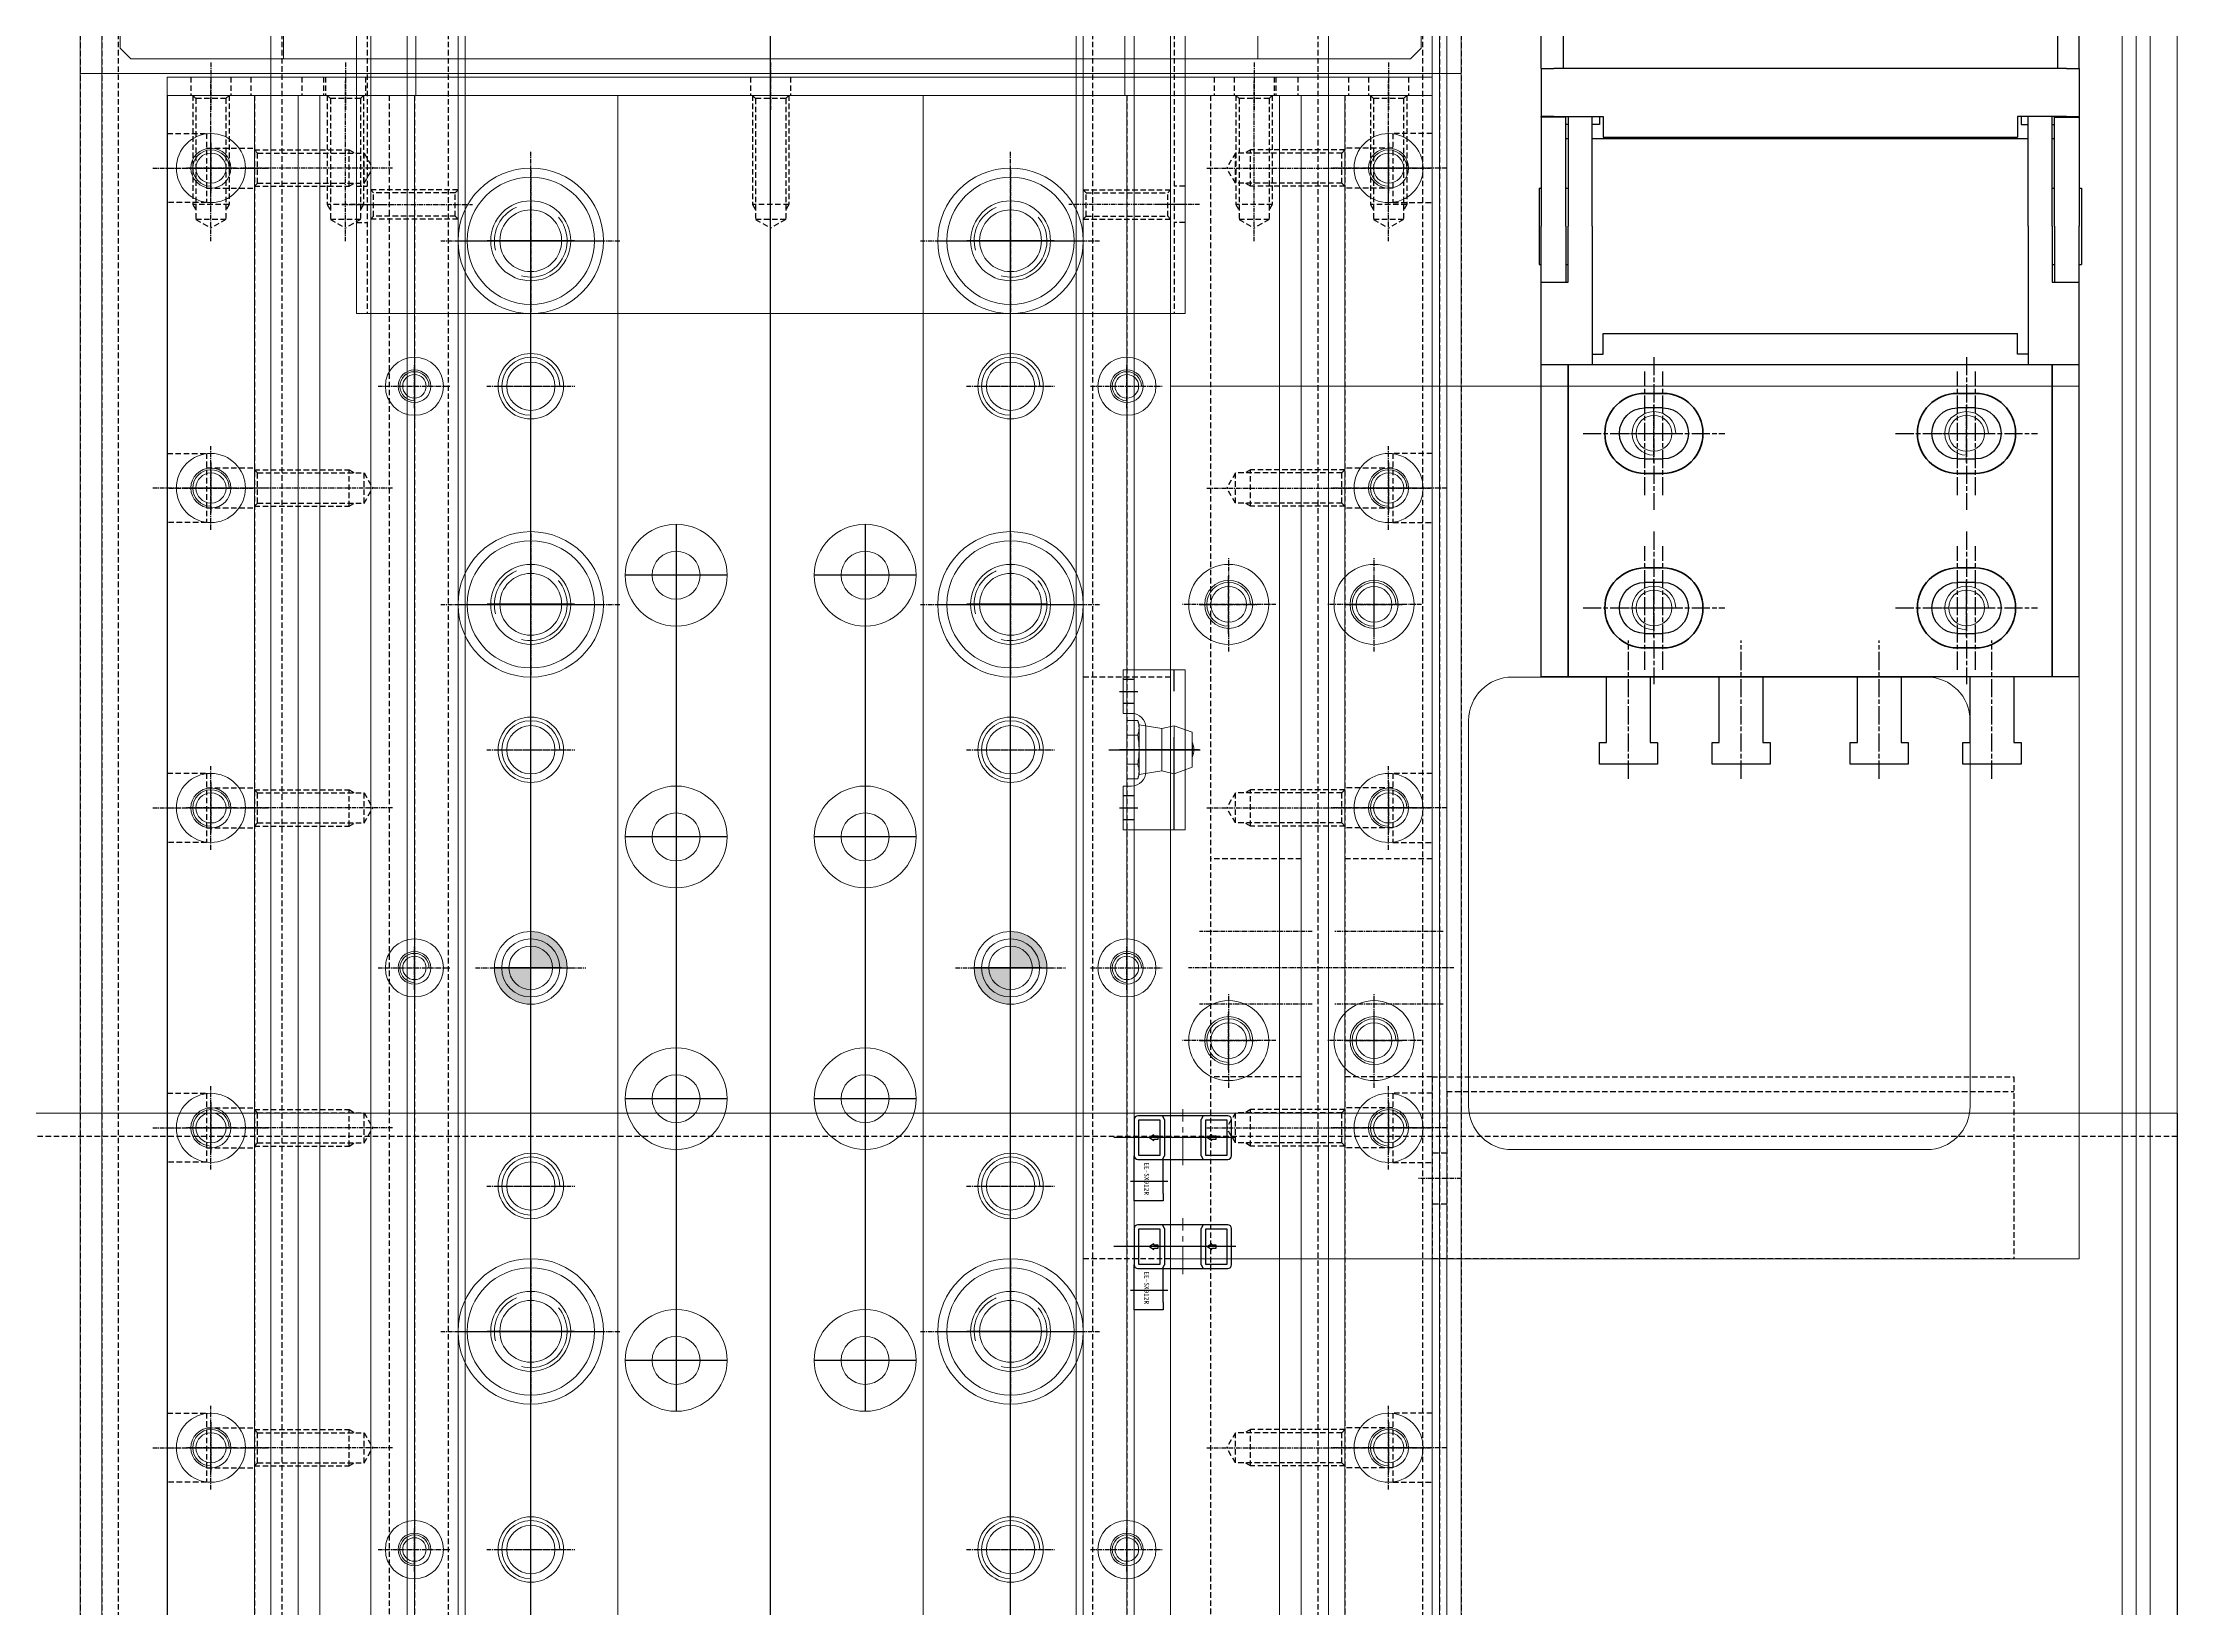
# Model space of a CAD drawing. Header units: millimetres. Extents: x -32759 to 129432, y 390 to 54305.
# Drawn here: x 12258.7 to 12552.4, y 24913.8 to 25129.2 of the extents above; entities that cross this region are included whole.
import ezdxf

# ---------------------------------------------------------------- set-up
doc = ezdxf.new("R2010")
doc.units = ezdxf.units.MM
for name, pattern in [('CENTER', [2, 1.25, -0.25, 0.25, -0.25]), ('CENTER2', [28.575, 19.05, -3.175, 3.175, -3.175]), ('CHAIN', [0.3543, 0.2362, -0.0295, 0.0591, -0.0295]), ('DASHED', [19.05, 12.7, -6.35]), ('HIDDEN', [0.375, 0.25, -0.125]), ('HIDDEN2', [4.7625, 3.175, -1.5875])]:
    doc.linetypes.add(name, pattern=pattern)
for name, color, linetype in [('01-CENTER', 1, 'CENTER'), ('1', 20, 'Continuous'), ('2', 2, 'DASHED'), ('CL', 1, 'CENTER'), ('HL', 2, 'HIDDEN')]:
    doc.layers.add(name, color=color, linetype=linetype)
for name, color, linetype, lineweight in [('1111111', 1, 'Continuous', 25), ('_BODY', 7, 'Continuous', 13), ('Z_OM_CENTER', 4, 'CENTER', 13), ('Z_OM_OUTLINE', 7, 'Continuous', 30)]:
    doc.layers.add(name, color=color, linetype=linetype, lineweight=lineweight)
doc.styles.add('STYLE1', font='')
doc.styles.get('STYLE1').set_extended_font_data('DotumChe')

# ---------------------------------------------------------------- blocks, each defined once
blk = doc.blocks.new('y8ll')
at = {"ltscale": 0.5}
for p, q in [((205707.54, 29889.07), (205707.54, 29814.07)), ((205707.54, 29814.07), (206532.54, 29814.07))]:
    blk.add_line(p, q, dxfattribs=at)
at = {"layer": 'HL', "ltscale": 3}
blk.add_line((205707.54, 29817.27), (206532.54, 29817.27), dxfattribs=at)
blk = doc.blocks.new('78544')
at = {"color": 0, "rotation": 90}
blk.add_blockref('y8ll', (221328.38, -183563.49), dxfattribs=at)
blk = doc.blocks.new('R6WRWT')
at = {"ltscale": 0.5}
blk.add_line((208028.26, 17762.34), (205958.26, 17762.34), dxfattribs=at)
blk = doc.blocks.new('T7ETT')
at = {"ltscale": 0.5}
blk.add_line((206535.87, 18518.09), (208158.87, 18518.09), dxfattribs=at)
at = {"layer": 'HL', "ltscale": 3}
blk.add_line((206535.87, 18521.29), (208158.87, 18521.29), dxfattribs=at)
blk = doc.blocks.new('574534')
at = {"rotation": 90}
blk.add_blockref('T7ETT', (212121.92, -187231.41), dxfattribs=at)
at = {"color": 0, "rotation": 90}
blk.add_blockref('y8ll', (223417.89, -186403.08), dxfattribs=at)
blk.add_blockref('R6WRWT', (-13044.44, 1542.12))
blk = doc.blocks.new('54YR2R2')
at = {"ltscale": 0.5}
for p, q in [((205405.8, 16504.44), (203985.8, 16504.44)), ((204638.8, 16314.44), (204638.8, 16504.44)), ((205405.8, 16314.44), (203985.8, 16314.44))]:
    blk.add_line(p, q, dxfattribs=at)
blk = doc.blocks.new('57WERWR')
at = {"ltscale": 0.5}
for p, q in [((217010.53, 14888.67), (215596.53, 14888.67)), ((215596.53, 14838.67), (217010.53, 14838.67))]:
    blk.add_line(p, q, dxfattribs=at)
at = {"layer": 'HL', "ltscale": 3}
for p, q in [((215596.53, 14886.37), (217010.53, 14886.37)), ((215596.53, 14840.97), (217010.53, 14840.97))]:
    blk.add_line(p, q, dxfattribs=at)
blk = doc.blocks.new('R6UERE')
at = {"layer": 'HL', "ltscale": 3}
for p, q in [((205405.8, 14657.93), (203985.8, 14657.93)), ((205405.8, 14654.93), (203985.8, 14654.93))]:
    blk.add_line(p, q, dxfattribs=at)
blk = doc.blocks.new('56WERWER')
blk.add_blockref('R6UERE', (0, 0))
blk = doc.blocks.new('56ERQR')
for name, p in [('54YR2R2', (0, -193.75)), ('57WERWR', (-11607.74, 1419.03)), ('56WERWER', (0, 1465.76))]:
    blk.add_blockref(name, p)
at = {"xscale": -1, "rotation": 180}
for name, p in [('R6UERE', (0, 30965.62)), ('57WERWR', (-11607.74, 31012.36))]:
    blk.add_blockref(name, p, dxfattribs=at)
blk = doc.blocks.new('tyrer')
at = {"layer": 'CL', "ltscale": 0.5}
blk.add_line((278569.1, 7588.4), (278569.1, 7582.4), dxfattribs=at)
at = {"layer": 'HL', "ltscale": 3}
for p, q in [((278565.6, 7586.4), (278565.6, 7584.4)), ((278572.6, 7586.4), (278572.6, 7584.4))]:
    blk.add_line(p, q, dxfattribs=at)
blk = doc.blocks.new('uytyutyu')
at = {"layer": 'HL', "ltscale": 3}
for p, q in [((278638.26, 7512.39), (278638.26, 7537.39)), ((278718.26, 7537.39), (278638.26, 7537.39)), ((278716.26, 7514.39), (278716.26, 7537.39)), ((278718.26, 7512.39), (278718.26, 7537.39)), ((278716.26, 7514.39), (278638.26, 7514.39)), ((278718.26, 7512.39), (278638.26, 7512.39))]:
    blk.add_line(p, q, dxfattribs=at)
at = {"rotation": 90}
blk.add_blockref('tyrer', (286302.66, -271042.71), dxfattribs=at)
blk = doc.blocks.new('845e5')
at = {"ltscale": 0.5}
for p, q in [((253180.46, 54429.88), (254580.46, 54429.88)), ((253180.46, 54427.88), (254580.46, 54427.88)), ((253180.46, 54334.95), (254580.46, 54334.95)), ((253180.46, 54333.04), (254580.46, 54333.04)), ((253180.46, 54331.11), (254580.46, 54331.11))]:
    blk.add_line(p, q, dxfattribs=at)
at = {"rotation": 90}
blk.add_blockref('uytyutyu', (261147.85, -224288.38), dxfattribs=at)
blk = doc.blocks.new('A$C3030005A')
for p, q in [((0, 74.3), (0, 72.55)), ((0, 74.3), (6.59, 74.3)), ((6.69, 74.3), (6.59, 74.3)), ((6.59, 72.55), (6.59, 74.3)), ((6.69, 74.3), (21.69, 74.3)), ((6.69, 70.9), (6.69, 74.3)), ((16.44, 74.6), (26.94, 74.6)), ((16.44, 74.6), (16.44, 74.3)), ((29.39, 74.3), (21.69, 74.3)), ((26.94, 74.6), (26.94, 74.3)), ((40.69, 74.3), (29.39, 74.3)), ((29.39, 74.3), (29.39, 70.6)), ((83.69, 74.3), (40.69, 74.3)), ((40.69, 74.3), (40.69, 0.3)), ((83.69, 0.3), (83.69, 74.3)), ((0, 2.05), (0, 72.55)), ((6.59, 72.55), (6.59, 65.8)), ((6.59, 70.9), (6.69, 70.9)), ((6.59, 70.6), (21.69, 70.6)), ((21.69, 70.9), (6.69, 70.9)), ((7.69, 70.6), (7.69, 70.9)), ((9.69, 70.6), (9.69, 70.9)), ((16.44, 70.9), (16.44, 70.6)), ((21.69, 70.9), (29.39, 70.9)), ((29.39, 70.6), (21.69, 70.6)), ((26.94, 70.9), (26.94, 70.6)), ((21.69, 67.3), (6.59, 67.3)), ((6.59, 66.3), (7.69, 66.3)), ((6.59, 65.8), (9.44, 65.8)), ((7.69, 66.3), (7.69, 67.3)), ((9.44, 65.8), (9.44, 8.8)), ((9.69, 7.3), (9.69, 67.3)), ((21.69, 67.3), (40.69, 67.3)), ((39.29, 65.8), (36.44, 65.8)), ((36.44, 65.8), (36.44, 8.8)), ((39.29, 67.3), (39.29, 65.8)), ((92.69, 65.3), (83.69, 65.3)), ((92.69, 66.3), (92.69, 65.3)), ((95.69, 66.3), (92.69, 66.3)), ((95.69, 58.3), (95.69, 66.3)), ((46.69, 57.55), (46.69, 60.05)), ((53.69, 60.05), (53.69, 57.55)), ((70.69, 57.55), (70.69, 60.05)), ((77.69, 60.05), (77.69, 57.55)), ((83.69, 59.3), (92.69, 59.3)), ((92.69, 59.3), (92.69, 58.3)), ((92.69, 58.3), (95.69, 58.3)), ((92.69, 50.8), (92.69, 49.8)), ((95.69, 50.8), (92.69, 50.8)), ((95.69, 42.8), (95.69, 50.8)), ((92.69, 49.8), (83.69, 49.8)), ((83.69, 43.8), (92.69, 43.8)), ((92.69, 43.8), (92.69, 42.8)), ((92.69, 42.8), (95.69, 42.8)), ((92.69, 30.8), (83.69, 30.8)), ((92.69, 31.8), (92.69, 30.8)), ((95.69, 31.8), (92.69, 31.8)), ((95.69, 23.8), (95.69, 31.8)), ((83.69, 24.8), (92.69, 24.8)), ((92.69, 24.8), (92.69, 23.8)), ((92.69, 23.8), (95.69, 23.8)), ((46.69, 14.55), (46.69, 17.05)), ((53.69, 17.05), (53.69, 14.55)), ((70.69, 14.55), (70.69, 17.05)), ((77.69, 17.05), (77.69, 14.55)), ((92.69, 15.3), (83.69, 15.3)), ((92.69, 16.3), (92.69, 15.3)), ((95.69, 16.3), (92.69, 16.3)), ((95.69, 8.3), (95.69, 16.3)), ((83.69, 9.3), (92.69, 9.3)), ((92.69, 9.3), (92.69, 8.3)), ((6.59, 8.8), (9.44, 8.8)), ((6.59, 2.05), (6.59, 8.8)), ((6.59, 8.3), (7.69, 8.3)), ((21.69, 7.3), (6.59, 7.3)), ((7.69, 8.3), (7.69, 7.3)), ((21.69, 7.3), (40.69, 7.3)), ((39.29, 8.8), (36.44, 8.8)), ((39.29, 7.3), (39.29, 8.8)), ((92.69, 8.3), (95.69, 8.3)), ((21.69, 4), (6.59, 4)), ((6.59, 3.7), (6.69, 3.7)), ((6.69, 3.7), (6.69, 0.3)), ((21.69, 3.7), (6.69, 3.7)), ((7.69, 4), (7.69, 3.7)), ((9.69, 3.7), (9.69, 4)), ((16.44, 4), (16.44, 3.7)), ((21.69, 4), (29.39, 4)), ((21.69, 3.7), (29.39, 3.7)), ((26.94, 4), (26.94, 3.7)), ((29.39, 4), (29.39, 0.3)), ((0, 2.05), (0, 0.3)), ((0, 0.3), (6.59, 0.3)), ((6.59, 2.05), (6.59, 0.3)), ((6.69, 0.3), (6.59, 0.3)), ((6.69, 0.3), (21.69, 0.3)), ((16.44, 0.3), (16.44, 0)), ((29.39, 0.3), (21.69, 0.3)), ((26.94, 0.3), (26.94, 0)), ((40.69, 0.3), (29.39, 0.3)), ((83.69, 0.3), (40.69, 0.3)), ((16.44, 0), (26.94, 0))]:
    blk.add_line(p, q)
at = {"lineweight": 50}
for p, q in [((40.69, 70.6), (83.69, 70.6)), ((44.69, 60.05), (44.69, 57.55)), ((55.69, 57.55), (55.69, 60.05)), ((68.69, 60.05), (68.69, 57.55)), ((79.69, 57.55), (79.69, 60.05)), ((44.69, 17.05), (44.69, 14.55)), ((55.69, 14.55), (55.69, 17.05)), ((68.69, 17.05), (68.69, 14.55)), ((79.69, 14.55), (79.69, 17.05)), ((40.69, 4), (83.69, 4))]:
    blk.add_line(p, q, dxfattribs=at)
for centre, start, end in [((50.19, 60.05), 0, 180), ((74.19, 60.05), 0, 180), ((50.19, 57.55), 180, 0), ((74.19, 57.55), 180, 0), ((50.19, 17.05), 0, 180), ((74.19, 17.05), 0, 180), ((50.19, 14.55), 180, 0), ((74.19, 14.55), 180, 0)]:
    blk.add_arc(centre, 5.5, start, end, dxfattribs=at)
for centre, start, end in [((50.19, 60.05), 0, 180), ((74.19, 60.05), 0, 180), ((50.19, 57.55), 180, 0), ((74.19, 57.55), 180, 0), ((50.19, 17.05), 0, 180), ((74.19, 17.05), 0, 180), ((50.19, 14.55), 180, 0), ((74.19, 14.55), 180, 0)]:
    blk.add_arc(centre, 3.5, start, end)
at = {"layer": '01-CENTER', "linetype": 'CHAIN', "ltscale": 10.556371}
for p, q in [((50.19, 68.55), (50.19, 49.05)), ((74.19, 68.55), (74.19, 49.05)), ((97.69, 62.3), (78.69, 62.3)), ((39.69, 58.8), (60.69, 58.8)), ((58.69, 60.05), (41.69, 60.05)), ((63.69, 58.8), (84.69, 58.8)), ((82.69, 60.05), (65.69, 60.05)), ((58.69, 57.55), (41.69, 57.55)), ((82.69, 57.55), (65.69, 57.55)), ((97.69, 46.8), (78.69, 46.8)), ((97.69, 27.8), (78.69, 27.8)), ((50.19, 25.55), (50.19, 6.05)), ((74.19, 25.55), (74.19, 6.05)), ((39.69, 15.8), (60.69, 15.8)), ((58.69, 17.05), (41.69, 17.05)), ((63.69, 15.8), (84.69, 15.8)), ((82.69, 17.05), (65.69, 17.05)), ((58.69, 14.55), (41.69, 14.55)), ((82.69, 14.55), (65.69, 14.55)), ((97.69, 12.3), (78.69, 12.3))]:
    blk.add_line(p, q, dxfattribs=at)
blk = doc.blocks.new('A$C5B6D2EAE')
for p, q in [((0, 66.4), (0, 74.4)), ((7.45, 74.4), (0, 74.4)), ((7.45, 70.6), (7.45, 74.4)), ((7.45, 74.4), (17.45, 74.4)), ((12.45, 74.8), (22.45, 74.8)), ((12.45, 74.4), (12.45, 74.8)), ((36.45, 74.4), (17.45, 74.4)), ((22.45, 74.4), (22.45, 74.8)), ((17.45, 71.4), (7.45, 71.4)), ((17.45, 70.6), (7.45, 70.6)), ((12.45, 70.6), (12.45, 71.4)), ((17.45, 71.4), (36.45, 71.4)), ((17.45, 70.6), (18.45, 70.6)), ((25.24, 70.6), (18.45, 70.6)), ((18.45, 66.4), (18.45, 70.6)), ((22.45, 70.6), (22.45, 71.4)), ((25.24, 70.6), (25.24, 66.4)), ((0, 66.4), (17.45, 66.4)), ((0, 8.9), (0, 65.9)), ((2.7, 65.9), (0, 65.9)), ((2.7, 8.9), (2.7, 65.9)), ((18.45, 66.4), (17.45, 66.4)), ((18.45, 66.4), (25.24, 66.4)), ((2.7, 8.9), (0, 8.9)), ((0, 0.4), (0, 8.4)), ((0, 8.4), (17.45, 8.4)), ((18.45, 8.4), (17.45, 8.4)), ((18.45, 8.4), (25.24, 8.4)), ((18.45, 8.4), (18.45, 4.2)), ((25.24, 4.2), (25.24, 8.4)), ((17.45, 4.2), (7.45, 4.2)), ((7.45, 4.2), (7.45, 0.4)), ((17.45, 3.4), (7.45, 3.4)), ((12.45, 3.4), (12.45, 4.2)), ((17.45, 4.2), (18.45, 4.2)), ((17.45, 3.4), (36.45, 3.4)), ((25.24, 4.2), (18.45, 4.2)), ((22.45, 3.4), (22.45, 4.2)), ((7.45, 0.4), (0, 0.4)), ((7.45, 0.4), (17.45, 0.4)), ((12.45, 0), (12.45, 0.4)), ((12.45, 0), (22.45, 0)), ((36.45, 0.4), (17.45, 0.4)), ((22.45, 0), (22.45, 0.4))]:
    blk.add_line(p, q)
blk = doc.blocks.new('ydthftf')
at = {"layer": '1111111', "ltscale": 0.5, "xscale": -1}
for name, p in [('A$C3030005A', (253789.15, 54482.21)), ('A$C5B6D2EAE', (253825.6, 54482.11))]:
    blk.add_blockref(name, p, dxfattribs=at)
blk = doc.blocks.new('uyirdte')
at = {"ltscale": 0.5}
blk.add_circle((318072.61, 28282.77), 2.46, dxfattribs=at)
at = {"color": 1, "ltscale": 0.5}
blk.add_arc((318072.61, 28282.77), 3, 270, 180, dxfattribs=at)
at = {"layer": 'CL', "ltscale": 0.5}
for p, q in [((318072.61, 28286.77), (318072.61, 28278.77)), ((318068.61, 28282.77), (318076.61, 28282.77))]:
    blk.add_line(p, q, dxfattribs=at)
blk = doc.blocks.new('YURTER')
at = {"ltscale": 0.5}
for radius in [5.5, 3.3]:
    blk.add_circle((316968.93, 27377.49), radius, dxfattribs=at)
at = {"layer": 'CL', "ltscale": 0.5}
for p, q in [((316968.93, 27370.99), (316968.93, 27383.99)), ((316962.43, 27377.49), (316975.43, 27377.49))]:
    blk.add_line(p, q, dxfattribs=at)
blk = doc.blocks.new('574525')
at = {"ltscale": 0.5}
for p, q in [((254042.42, 51693.49), (254042.42, 51818.49)), ((254042.42, 51818.49), (254162.42, 51818.49)), ((254162.42, 51693.49), (254162.42, 51818.49)), ((254063.42, 51777.49), (254116.42, 51777.49)), ((254057.42, 51771.49), (254057.42, 51714.49)), ((254122.42, 51771.49), (254122.42, 51714.49)), ((254063.42, 51708.49), (254116.42, 51708.49)), ((254042.42, 51693.49), (254162.42, 51693.49))]:
    blk.add_line(p, q, dxfattribs=at)
for centre, start, end in [((254063.42, 51771.49), 90, 180), ((254116.42, 51771.49), 0, 90), ((254063.42, 51714.49), 180, 270), ((254116.42, 51714.49), 270, 0)]:
    blk.add_arc(centre, 6, start, end, dxfattribs=at)
for name, p in [('YURTER', (-62896.51, 24433)), ('YURTER', (-62836.51, 24433)), ('YURTER', (-62896.51, 24413)), ('YURTER', (-62836.51, 24413)), ('uyirdte', (-63940.68, 23469.22)), ('uyirdte', (-63916.68, 23469.22)), ('uyirdte', (-63940.68, 23426.22)), ('uyirdte', (-63916.68, 23426.22))]:
    blk.add_blockref(name, p)
blk = doc.blocks.new('rturet')
at = {"ltscale": 0.5}
blk.add_circle((310208.5, 12344.69), 2.07, dxfattribs=at)
at = {"color": 1, "ltscale": 0.5}
blk.add_arc((310208.5, 12344.69), 2.5, 270, 180, dxfattribs=at)
at = {"layer": 'CL', "ltscale": 0.5}
for p, q in [((310208.5, 12348.19), (310208.5, 12341.19)), ((310205, 12344.69), (310212, 12344.69))]:
    blk.add_line(p, q, dxfattribs=at)
blk = doc.blocks.new('67iw3')
at = {"layer": 'CL', "ltscale": 0.5}
blk.add_line((249098.15, 52353.55), (249098.15, 52375.62), dxfattribs=at)
at = {"layer": 'HL', "ltscale": 3}
for p, q in [((249095.65, 52373.62), (249096.08, 52373.18)), ((249095.65, 52373.62), (249095.65, 52358.62)), ((249100.22, 52373.18), (249096.08, 52373.18)), ((249096.08, 52373.18), (249096.08, 52356.55)), ((249100.65, 52373.62), (249100.22, 52373.18)), ((249100.22, 52373.18), (249100.22, 52356.55)), ((249100.65, 52373.62), (249100.65, 52358.62)), ((249100.65, 52358.62), (249095.65, 52358.62)), ((249095.65, 52358.62), (249096.08, 52357.87)), ((249100.22, 52356.55), (249096.08, 52356.55)), ((249096.08, 52356.55), (249098.15, 52355.36)), ((249100.22, 52356.55), (249098.15, 52355.36)), ((249100.65, 52358.62), (249100.22, 52357.87))]:
    blk.add_line(p, q, dxfattribs=at)
blk = doc.blocks.new('tuirt')
at = {"layer": 'CL', "ltscale": 0.5}
blk.add_line((310550.86, 12134.26), (310550.86, 12118.26), dxfattribs=at)
at = {"layer": 'HL', "ltscale": 3}
for p, q in [((310546.11, 12126.86), (310546.11, 12132.26)), ((310555.61, 12132.26), (310555.61, 12126.86)), ((310555.61, 12126.86), (310546.11, 12126.86)), ((310548.11, 12126.86), (310548.11, 12120.26)), ((310553.61, 12126.86), (310553.61, 12120.26))]:
    blk.add_line(p, q, dxfattribs=at)
blk = doc.blocks.new('6rudd')
at = {"ltscale": 0.5}
for p, q in [((251119.78, 52133.87), (250879.78, 52133.87)), ((251119.78, 52121.87), (251119.78, 52133.87)), ((251119.78, 52121.87), (250879.78, 52121.87))]:
    blk.add_line(p, q, dxfattribs=at)
for p in [(-59617.07, 40001.61), (-59573.07, 40001.61), (-59529.07, 40001.61), (-59485.07, 40001.61), (-59441.07, 40001.61)]:
    blk.add_blockref('tuirt', p)
at = {"extrusion": (0, 0, -1), "zscale": -1, "rotation": 90}
for p in [(-238589.09, -258080.63), (-238633.09, -258080.63), (-238677.09, -258080.63), (-238721.09, -258080.63), (-238765.09, -258080.63)]:
    blk.add_blockref('rturet', p, dxfattribs=at)
at = {"rotation": 270}
blk.add_blockref('67iw3', (198746.17, 301226.03), dxfattribs=at)
blk = doc.blocks.new('67iwer')
at = {"layer": 'CL', "ltscale": 0.5}
for p, q in [((250992.59, 51871.72), (250992.59, 51886.72)), ((250997.59, 51870.22), (250997.59, 51888.22)), ((251002.59, 51871.72), (251002.59, 51886.72))]:
    blk.add_line(p, q, dxfattribs=at)
at = {"layer": 'HL', "ltscale": 3}
for p, q in [((250982.59, 51873.22), (250982.59, 51885.22)), ((251012.59, 51873.22), (251012.59, 51885.22))]:
    blk.add_line(p, q, dxfattribs=at)
blk = doc.blocks.new('eysre')
at = {"ltscale": 0.5}
for p, q in [((251117.59, 51885.22), (250877.59, 51885.22)), ((251117.59, 51873.22), (251117.59, 51885.22)), ((251117.59, 51873.22), (250877.59, 51873.22))]:
    blk.add_line(p, q, dxfattribs=at)
at = {"extrusion": (0, 0, -1), "zscale": -1}
for name, p, rotation in [('tuirt', (59619.27, 64005.48), 180), ('tuirt', (59575.27, 64005.48), 180), ('tuirt', (59531.27, 64005.48), 180), ('tuirt', (59487.27, 64005.48), 180), ('tuirt', (59443.27, 64005.48), 180), ('rturet', (-238586.9, -258329.29), 90), ('rturet', (-238630.9, -258329.29), 90), ('rturet', (-238674.9, -258329.29), 90), ('rturet', (-238718.9, -258329.29), 90), ('rturet', (-238762.9, -258329.29), 90)]:
    blk.add_blockref(name, p, dxfattribs=dict(at, rotation=rotation))
blk.add_blockref('67iwer', (0, 0))
at = {"rotation": 270}
blk.add_blockref('67iw3', (198743.97, 300977.37), dxfattribs=at)
blk = doc.blocks.new('5u735')
at = {"layer": 'CL', "ltscale": 0.5}
blk.add_line((253942.4, 51809.51), (253942.4, 51816.01), dxfattribs=at)
at = {"layer": 'HL', "ltscale": 3}
for p, q in [((253939.65, 51811.51), (253939.65, 51814.01)), ((253945.15, 51811.51), (253945.15, 51814.01))]:
    blk.add_line(p, q, dxfattribs=at)
blk = doc.blocks.new('56uet3t')
at = {"ltscale": 0.5}
for p, q in [((253851.4, 51811.51), (253851.4, 51814.01)), ((253851.4, 51814.01), (254025.4, 51814.01)), ((254025.4, 51811.51), (254025.4, 51814.01)), ((253851.4, 51811.51), (254025.4, 51811.51))]:
    blk.add_line(p, q, dxfattribs=at)
at = {"layer": 'HL', "ltscale": 3}
for p, q in [((253862.9, 51811.51), (253862.9, 51814.01)), ((253869.9, 51811.51), (253869.9, 51814.01)), ((253872.9, 51811.51), (253872.9, 51814.01)), ((253881.4, 51811.51), (253881.4, 51814.01)), ((254003.9, 51811.51), (254003.9, 51814.01)), ((254006.9, 51811.51), (254006.9, 51814.01)), ((254013.9, 51811.51), (254013.9, 51814.01))]:
    blk.add_line(p, q, dxfattribs=at)
for p in [(-85, 0), (-66.5, 0), (0, 0), (58.5, 0), (77, 0)]:
    blk.add_blockref('5u735', p)
blk = doc.blocks.new('68e4et')
at = {"ltscale": 0.5}
for radius in [8.75, 5.5]:
    blk.add_circle((249059.83, 51787.58), radius, dxfattribs=at)
at = {"layer": 'CL', "ltscale": 0.5}
for p, q in [((249059.83, 51797.33), (249059.83, 51777.83)), ((249069.58, 51787.58), (249050.08, 51787.58))]:
    blk.add_line(p, q, dxfattribs=at)
blk = doc.blocks.new('7ertet')
at = {"layer": 'CL', "ltscale": 0.5}
for p, q in [((250248.85, 51809.92), (250248.85, 51825.42)), ((250253.85, 51808.42), (250253.85, 51826.92)), ((250258.85, 51809.92), (250258.85, 51825.42))]:
    blk.add_line(p, q, dxfattribs=at)
at = {"layer": 'HL', "ltscale": 3}
for p, q in [((250238.85, 51811.42), (250238.85, 51823.92)), ((250268.85, 51811.42), (250268.85, 51823.92))]:
    blk.add_line(p, q, dxfattribs=at)
blk = doc.blocks.new('6yue5')
at = {"layer": 'CL', "ltscale": 0.5}
blk.add_line((310232.5, 12344.69), (310211.5, 12344.69), dxfattribs=at)
at = {"layer": 'HL', "ltscale": 3}
for p, q in [((310213.5, 12347.19), (310213.93, 12346.76)), ((310213.5, 12347.19), (310226.5, 12347.19)), ((310213.93, 12346.76), (310213.93, 12342.62)), ((310213.93, 12346.76), (310228.57, 12346.76)), ((310226.5, 12347.19), (310226.5, 12342.19)), ((310226.5, 12347.19), (310227.25, 12346.76)), ((310228.57, 12346.76), (310228.57, 12342.62)), ((310228.57, 12346.76), (310229.76, 12344.69)), ((310228.57, 12342.62), (310229.76, 12344.69)), ((310213.5, 12342.19), (310213.93, 12342.62)), ((310213.5, 12342.19), (310226.5, 12342.19)), ((310213.93, 12342.62), (310228.57, 12342.62)), ((310226.5, 12342.19), (310227.25, 12342.62))]:
    blk.add_line(p, q, dxfattribs=at)
blk = doc.blocks.new('68irtyry')
at = {"ltscale": 0.5}
h = blk.add_hatch(color=256, dxfattribs=at)
h.set_gradient(color1=(0, 0, 255), one_color=1, tint=1)
h.paths.add_polyline_path([(243795.99, 51513.67, 0.414214), (243791.99, 51509.67), (243795.99, 51509.67)])
h.paths.add_polyline_path([(243795.99, 51509.67), (243795.99, 51505.67, 0.414214), (243799.99, 51509.67)])
blk.add_circle((243795.99, 51509.67), 4, dxfattribs=at)
at = {"layer": 'CL', "ltscale": 0.5}
for p, q in [((243795.99, 51515.17), (243795.99, 51504.17)), ((243790.49, 51509.67), (243801.49, 51509.67))]:
    blk.add_line(p, q, dxfattribs=at)
blk = doc.blocks.new('6uytey')
at = {"ltscale": 0.5}
for p, q in [((253634.62, 52271.8), (253394.62, 52271.8)), ((253634.62, 52121.8), (253634.62, 52271.8)), ((253634.62, 52265.8), (253394.62, 52265.8)), ((253634.62, 52262.8), (253394.62, 52262.8)), ((253634.62, 52130.8), (253394.62, 52130.8)), ((253634.62, 52127.8), (253394.62, 52127.8)), ((253634.62, 52121.8), (253394.62, 52121.8))]:
    blk.add_line(p, q, dxfattribs=at)
at = {"layer": 'HL', "ltscale": 3}
for p, q in [((253634.62, 52253.3), (253394.62, 52253.3)), ((253634.62, 52249.8), (253394.62, 52249.8)), ((253634.62, 52151.8), (253394.62, 52151.8)), ((253634.62, 52140.3), (253394.62, 52140.3))]:
    blk.add_line(p, q, dxfattribs=at)
at = {"xscale": -1, "rotation": 90}
for p in [(265793.31, 362485.3), (265837.31, 362485.3), (265881.31, 362485.3), (265925.31, 362485.3), (265969.31, 362485.3)]:
    blk.add_blockref('6yue5', p, dxfattribs=at)
for name, p, rotation in [('67iw3', (201261, 301357.45), 270), ('67iw3', (201261, 301298.95), 270), ('6yue5', (265793.31, -258091.7), 90), ('6yue5', (265837.31, -258091.7), 90), ('6yue5', (265881.31, -258091.7), 90), ('6yue5', (265925.31, -258091.7), 90), ('6yue5', (265969.31, -258091.7), 90), ('67iw3', (201261, 301232.45), 270)]:
    blk.add_blockref(name, p, dxfattribs=dict(rotation=rotation))
for name, p in [('68e4et', (4404.79, 446.22)), ('68e4et', (4504.79, 446.22)), ('68e4et', (4554.79, 446.22)), ('68irtyry', (9718.63, 724.13)), ('68e4et', (4404.79, 380.22)), ('68e4et', (4504.79, 380.22)), ('68e4et', (4554.79, 380.22)), ('68irtyry', (9718.63, 658.13)), ('7ertet', (3260.77, 316.38))]:
    blk.add_blockref(name, p)
blk = doc.blocks.new('56u7wrw')
at = {"ltscale": 0.5}
for radius in [4.75, 2.75]:
    blk.add_circle((248998.59, 51860.67), radius, dxfattribs=at)
at = {"layer": 'CL', "ltscale": 0.5}
for p, q in [((248998.59, 51866.42), (248998.59, 51854.92)), ((248992.84, 51860.67), (249004.34, 51860.67))]:
    blk.add_line(p, q, dxfattribs=at)
blk = doc.blocks.new('rtwer3')
at = {"ltscale": 0.5}
blk.add_circle((250451.03, 52265.34), 10, dxfattribs=at)
at = {"layer": 'CL', "ltscale": 0.5}
for p, q in [((250451.03, 52277.72), (250451.03, 52252.97)), ((250438.65, 52265.34), (250463.4, 52265.34))]:
    blk.add_line(p, q, dxfattribs=at)
blk = doc.blocks.new('8ert')
at = {"ltscale": 0.5}
blk.add_circle((279320.77, 11643.43), 3.32, dxfattribs=at)
at = {"color": 1, "ltscale": 0.5}
blk.add_arc((279320.77, 11643.43), 4, 270, 180, dxfattribs=at)
at = {"layer": 'CL', "ltscale": 0.5}
for p, q in [((279320.77, 11648.43), (279320.77, 11638.43)), ((279315.77, 11643.43), (279325.77, 11643.43))]:
    blk.add_line(p, q, dxfattribs=at)
blk = doc.blocks.new('tyytrty')
at = {"ltscale": 0.5}
blk.add_circle((284310.93, 2804.69), 2.46, dxfattribs=at)
at = {"color": 1, "ltscale": 0.5}
blk.add_arc((284310.93, 2804.69), 3, 270, 180, dxfattribs=at)
at = {"layer": 'CL', "ltscale": 0.5}
for p, q in [((284310.93, 2808.69), (284310.93, 2800.69)), ((284306.93, 2804.69), (284314.93, 2804.69))]:
    blk.add_line(p, q, dxfattribs=at)
blk = doc.blocks.new('7i5te5')
at = {"ltscale": 0.5}
for p, q in [((253634.62, 51340.36), (253394.62, 51340.36)), ((253634.62, 51166.36), (253634.62, 51340.36)), ((253634.62, 51312.36), (253394.62, 51312.36)), ((253634.62, 51166.36), (253394.62, 51166.36))]:
    blk.add_line(p, q, dxfattribs=at)
at = {"layer": 'HL', "ltscale": 3}
for p, q in [((253634.62, 51328.36), (253394.62, 51328.36)), ((253634.62, 51178.36), (253394.62, 51178.36))]:
    blk.add_line(p, q, dxfattribs=at)
for name, p in [('56u7wrw', (4450.03, -526.31)), ('56u7wrw', (4494.03, -526.31)), ('56u7wrw', (4538.03, -526.31)), ('56u7wrw', (4582.03, -526.31)), ('56u7wrw', (4626.03, -526.31)), ('rtwer3', (2963.59, -974.98)), ('rtwer3', (3013.59, -974.98)), ('rtwer3', (3113.59, -974.98)), ('rtwer3', (3163.59, -974.98)), ('8ert', (-25886.15, 39646.92)), ('8ert', (-25836.15, 39646.92)), ('68irtyry', (9718.63, -219.31)), ('8ert', (-25776.15, 39646.92)), ('8ert', (-25726.15, 39646.92)), ('rtwer3', (2963.59, -1040.98)), ('rtwer3', (3013.59, -1040.98)), ('rtwer3', (3113.59, -1040.98)), ('rtwer3', (3163.59, -1040.98)), ('8ert', (-25886.15, 39580.92)), ('8ert', (-25836.15, 39580.92)), ('68irtyry', (9718.63, -285.31)), ('8ert', (-25776.15, 39580.92)), ('8ert', (-25726.15, 39580.92)), ('tyytrty', (-30806.31, 48389.67)), ('tyytrty', (-30746.31, 48389.67)), ('56u7wrw', (4450.03, -688.31)), ('56u7wrw', (4494.03, -688.31)), ('tyytrty', (-30806.31, 48369.67)), ('56u7wrw', (4538.03, -688.31)), ('tyytrty', (-30746.31, 48369.67)), ('56u7wrw', (4582.03, -688.31)), ('56u7wrw', (4626.03, -688.31))]:
    blk.add_blockref(name, p)
at = {"rotation": 270}
for p in [(201261, 300414.01), (201261, 300355.51), (201261, 300289.01)]:
    blk.add_blockref('67iw3', p, dxfattribs=at)
blk = doc.blocks.new('678tt')
for name, p in [('6rudd', (2514.84, -197.29)), ('7i5te5', (0, 596.23)), ('6uytey', (0, -347.21)), ('eysre', (2517.03, -110.63))]:
    blk.add_blockref(name, p)
at = {"rotation": 90}
blk.add_blockref('56uet3t', (305448.64, -202088.81), dxfattribs=at)
blk = doc.blocks.new('57uwrw')
at = {"ltscale": 0.5}
for radius in [4, 2.25]:
    blk.add_circle((254448, 52100.54), radius, dxfattribs=at)
at = {"layer": 'CL', "ltscale": 0.5}
for p, q in [((254448, 52105.54), (254448, 52095.54)), ((254453, 52100.54), (254443, 52100.54))]:
    blk.add_line(p, q, dxfattribs=at)
blk = doc.blocks.new('5643')
at = {"ltscale": 0.5}
for p, q in [((255954.91, 52591.13), (255954.91, 52701.13)), ((256134.91, 52701.13), (255954.91, 52701.13)), ((256134.91, 52591.13), (256134.91, 52701.13)), ((256134.91, 52591.13), (255954.91, 52591.13))]:
    blk.add_line(p, q, dxfattribs=at)
for p in [(1516.91, 594.59), (1596.91, 594.59), (1676.91, 594.59), (1516.91, 496.59), (1596.91, 496.59), (1676.91, 496.59)]:
    blk.add_blockref('57uwrw', p)
blk = doc.blocks.new('6yutyr')
at = {"ltscale": 0.5}
h = blk.add_hatch(color=256, dxfattribs=at)
h.set_gradient(color1=(0, 0, 255), one_color=1, tint=1)
h.paths.add_polyline_path([(255535.11, 52953.89), (255535.11, 52958.89, 0.414214), (255530.11, 52953.89)])
h.paths.add_polyline_path([(255535.11, 52948.89, 0.414214), (255540.11, 52953.89), (255535.11, 52953.89)])
blk.add_circle((255535.11, 52953.89), 5, dxfattribs=at)
at = {"layer": 'CL', "ltscale": 0.5}
for p, q in [((255535.11, 52961.47), (255535.11, 52946.32)), ((255527.54, 52953.89), (255542.69, 52953.89))]:
    blk.add_line(p, q, dxfattribs=at)
blk = doc.blocks.new('t6uwerw')
at = {"ltscale": 0.5}
blk.add_circle((255492.28, 52987.83), 4.5, dxfattribs=at)
at = {"layer": 'CL', "ltscale": 0.5}
for p, q in [((255492.28, 52993.89), (255492.28, 52981.78)), ((255486.23, 52987.83), (255498.34, 52987.83))]:
    blk.add_line(p, q, dxfattribs=at)
blk = doc.blocks.new('uwrw')
at = {"ltscale": 0.5}
blk.add_circle((254349.4, 52068.59), 1.62, dxfattribs=at)
at = {"color": 1, "ltscale": 0.5}
blk.add_arc((254349.4, 52068.59), 2, 270, 180, dxfattribs=at)
at = {"layer": 'CL', "ltscale": 0.5}
for p, q in [((254349.4, 52071.59), (254349.4, 52065.59)), ((254346.4, 52068.59), (254352.4, 52068.59))]:
    blk.add_line(p, q, dxfattribs=at)
blk = doc.blocks.new('67w3w')
at = {"layer": 'CL', "ltscale": 0.5}
blk.add_line((255592.28, 52835.54), (255592.28, 52850.97), dxfattribs=at)
at = {"layer": 'HL', "ltscale": 3}
for p, q in [((255590.28, 52848.97), (255590.66, 52848.59)), ((255590.28, 52848.97), (255590.28, 52836.97)), ((255593.9, 52848.59), (255590.66, 52848.59)), ((255590.66, 52848.59), (255590.66, 52837.35)), ((255594.28, 52848.97), (255593.9, 52848.59)), ((255593.9, 52848.59), (255593.9, 52837.35)), ((255594.28, 52848.97), (255594.28, 52836.97)), ((255590.28, 52836.97), (255590.66, 52837.35)), ((255593.9, 52837.35), (255590.66, 52837.35)), ((255594.28, 52836.97), (255593.9, 52837.35))]:
    blk.add_line(p, q, dxfattribs=at)
blk = doc.blocks.new('t7ertete')
at = {"ltscale": 0.5}
for p, q in [((213142.1, 51327.42), (213942.1, 51327.42)), ((213142.1, 51315.42), (213942.1, 51315.42)), ((213142.1, 51229.42), (213942.1, 51229.42)), ((213142.1, 51217.42), (213942.1, 51217.42))]:
    blk.add_line(p, q, dxfattribs=at)
at = {"layer": 'HL', "ltscale": 3}
for p, q in [((213502.1, 51217.42), (213502.1, 51229.42)), ((213582.1, 51217.42), (213582.1, 51229.42))]:
    blk.add_line(p, q, dxfattribs=at)
at = {"rotation": 180}
blk.add_blockref('67w3w', (469239.38, 104164.39), dxfattribs=at)
for name, p in [('uwrw', (-40887.3, -747.17)), ('uwrw', (-40807.3, -747.17)), ('uwrw', (-40727.3, -747.17)), ('t6uwerw', (-42030.18, -1682.42)), ('t6uwerw', (-41980.18, -1682.42)), ('6yutyr', (-41993.01, -1648.47)), ('t6uwerw', (-41920.18, -1682.42)), ('t6uwerw', (-41870.18, -1682.42)), ('6yutyr', (-41993.01, -1714.47)), ('t6uwerw', (-42030.18, -1748.42)), ('t6uwerw', (-41980.18, -1748.42)), ('t6uwerw', (-41920.18, -1748.42)), ('t6uwerw', (-41870.18, -1748.42)), ('uwrw', (-40887.3, -845.17)), ('uwrw', (-40807.3, -845.17)), ('uwrw', (-40727.3, -845.17))]:
    blk.add_blockref(name, p)
at = {"xscale": -1}
blk.add_blockref('67w3w', (469239.38, -1619.55), dxfattribs=at)
blk = doc.blocks.new('6uwrw')
at = {"layer": 'CL', "ltscale": 0.5}
blk.add_line((255534.25, 52781.06), (255539.75, 52781.06), dxfattribs=at)
at = {"layer": 'HL', "ltscale": 3}
for p, q in [((255536.25, 52783.56), (255537.75, 52783.56)), ((255536.25, 52778.56), (255537.75, 52778.56))]:
    blk.add_line(p, q, dxfattribs=at)
blk = doc.blocks.new('78oirw')
at = {"ltscale": 0.5}
for p, q in [((214105.96, 49600.72), (214105.96, 49714.72)), ((214265.96, 49714.72), (214105.96, 49714.72)), ((214265.96, 49600.72), (214265.96, 49714.72)), ((214265.96, 49600.72), (214105.96, 49600.72))]:
    blk.add_line(p, q, dxfattribs=at)
at = {"layer": 'HL', "ltscale": 3}
for p, q in [((214265.96, 49713.22), (214105.96, 49713.22)), ((214265.96, 49602.22), (214105.96, 49602.22))]:
    blk.add_line(p, q, dxfattribs=at)
at = {"xscale": -1, "rotation": 90}
for p in [(266902.02, 305250.97), (267032.02, 305250.97)]:
    blk.add_blockref('6uwrw', p, dxfattribs=at)
at = {"rotation": 90}
for p in [(266902.02, -205935.53), (267032.02, -205935.53)]:
    blk.add_blockref('6uwrw', p, dxfattribs=at)
blk = doc.blocks.new('tu5rteyey')
for name, p in [('78oirw', (-473.86, 2171.67)), ('t7ertete', (0, 556.98)), ('5643', (-42502.81, -816.73))]:
    blk.add_blockref(name, p)
blk = doc.blocks.new('tyietwtet')
for name, p in [('678tt', (-39972.52, 824.48)), ('tu5rteyey', (0, 848.67)), ('574525', (-40540.32, 804.57))]:
    blk.add_blockref(name, p)
blk = doc.blocks.new('A$C723C1604')
at = {"color": 7, "linetype": 'Continuous', "lineweight": 15}
for p, q in [((0, 8.43), (0, 9.93)), ((0, 9.93), (2, 9.93)), ((2, 8.43), (2, 9.93)), ((2, 9.93), (6, 9.93)), ((6, 8.43), (6, 9.93)), ((6, 9.93), (8, 9.93)), ((8, 8.43), (8, 9.93)), ((0, 8.43), (0.6, 8.23)), ((0.6, 8.23), (1.1, 5.13)), ((7.4, 8.23), (0.6, 8.23)), ((6.9, 5.13), (7.4, 8.23)), ((7.4, 8.23), (8, 8.43)), ((1.1, 5.13), (0.7, 3.43)), ((0.7, 3.43), (1.61, 0.93)), ((7.3, 3.43), (0.7, 3.43)), ((6.9, 5.13), (1.1, 5.13)), ((6.39, 0.93), (7.3, 3.43)), ((7.3, 3.43), (6.9, 5.13)), ((6.39, 0.93), (1.61, 0.93)), ((3, 0.93), (3, 0.92)), ((5, 0.92), (3, 0.92)), ((5, 0.92), (5, 0.93))]:
    blk.add_line(p, q, dxfattribs=at)
blk.add_arc((4, 3.32), 2.6, 247.3801, 292.6199, dxfattribs=at)
for points in [[(0, 8.43), (0.33, 8.32), (1, 8.18), (1.67, 8.32), (2, 8.43)], [(6, 8.43), (6.33, 8.32), (7, 8.18), (7.67, 8.32), (8, 8.43)]]:
    blk.add_open_spline(points, degree=3, dxfattribs=at)
blk.add_open_spline([(6, 8.43), (5.67, 8.37), (5.33, 8.33), (4.66, 8.27), (4.33, 8.25), (3.33, 8.25), (2.66, 8.32), (2, 8.43)], degree=3, knots=[0, 0, 0, 0, 0.25, 0.25, 0.5, 0.5, 1, 1, 1, 1], dxfattribs=at)
at = {"layer": '1'}
blk.add_line((4, 0), (4, 10.93), dxfattribs=at)
blk = doc.blocks.new('A$C5BB940AA')
at = {"color": 2, "linetype": 'CENTER2', "ltscale": 0.01}
for p, q in [((95, 108), (95, 0)), ((15, 78.25), (15, 99.75)), ((175, 78.25), (175, 99.75)), ((4.25, 89), (25.75, 89)), ((185.75, 89), (164.25, 89)), ((47, 79), (26, 79)), ((143, 79), (164, 79)), ((15, 60), (15, 48)), ((175, 60), (175, 48)), ((0, 54), (190, 54)), ((15, 8.25), (15, 29.75)), ((175, 8.25), (175, 29.75)), ((47, 29), (26, 29)), ((143, 29), (164, 29)), ((4.25, 19), (25.75, 19)), ((185.75, 19), (164.25, 19))]:
    blk.add_line(p, q, dxfattribs=at)
at = {"color": 140}
for p, q in [((7, 104), (5.5, 102.5)), ((7, 104), (183, 104)), ((28, 4), (28, 104)), ((45, 4), (45, 104)), ((145, 4), (145, 104)), ((162, 4), (162, 104)), ((183, 104), (184.5, 102.5)), ((5.5, 102.5), (5.5, 5.5)), ((184.5, 102.5), (184.5, 5.5)), ((7, 4), (5.5, 5.5)), ((7, 4), (183, 4)), ((183, 4), (184.5, 5.5))]:
    blk.add_line(p, q, dxfattribs=at)
at = {"color": 4, "linetype": 'HIDDEN2', "ltscale": 0.02}
for p, q in [((28, 84.5), (34.7, 84.5)), ((34.7, 73.5), (34.7, 84.5)), ((34.7, 82.5), (45, 82.5)), ((145, 82.5), (155.3, 82.5)), ((162, 84.5), (155.3, 84.5)), ((155.3, 73.5), (155.3, 84.5)), ((28, 73.5), (34.7, 73.5)), ((34.7, 75.5), (45, 75.5)), ((145, 75.5), (155.3, 75.5)), ((162, 73.5), (155.3, 73.5)), ((28, 34.5), (34.7, 34.5)), ((34.7, 34.5), (34.7, 23.5)), ((34.7, 32.5), (45, 32.5)), ((145, 32.5), (155.3, 32.5)), ((155.3, 34.5), (155.3, 23.5)), ((162, 34.5), (155.3, 34.5)), ((28, 23.5), (34.7, 23.5)), ((34.7, 25.5), (45, 25.5)), ((145, 25.5), (155.3, 25.5)), ((162, 23.5), (155.3, 23.5))]:
    blk.add_line(p, q, dxfattribs=at)
at = {"color": 140}
for centre, radius in [((15, 89), 7), ((175, 89), 7), ((15, 89), 4.5), ((175, 89), 4.5), ((15, 54), 3.38), ((175, 54), 3.38), ((15, 19), 7), ((15, 19), 4.5), ((175, 19), 7), ((175, 19), 4.5)]:
    blk.add_circle(centre, radius, dxfattribs=at)
at = {"color": 4}
for centre in [(15, 54), (175, 54)]:
    blk.add_arc(centre, 4, 78.9204, 11.9526, dxfattribs=at)
blk = doc.blocks.new('T6UEYR')
h = blk.add_hatch(color=256)
h.paths.add_polyline_path([(241272.4, 52234.78), (241269.4, 52234.78), (241269.4, 52231.78, 0.414214)])
h.paths.add_polyline_path([(241266.4, 52234.78), (241269.4, 52234.78), (241269.4, 52237.78, 0.414214)])
h.paths.add_polyline_path([(241269.4, 52297.78, 0.414214), (241272.4, 52300.78), (241269.4, 52300.78)])
h.paths.add_polyline_path([(241266.4, 52300.78), (241269.4, 52300.78), (241269.4, 52303.78, 0.414214)])
at = {"color": 0, "linetype": 'Continuous', "lineweight": 15}
for p, q in [((241149.4, 52316.78), (241389.4, 52316.78)), ((241389.4, 52314.78), (241389.4, 52316.78)), ((241389.4, 52288.78), (241389.4, 52314.78)), ((241149.4, 52288.78), (241389.4, 52288.78)), ((241389.4, 52287.78), (241389.4, 52288.78)), ((241389.4, 52247.78), (241389.4, 52287.78)), ((241389.4, 52246.78), (241389.4, 52247.78)), ((241149.4, 52246.78), (241389.4, 52246.78)), ((241389.4, 52220.78), (241389.4, 52246.78)), ((241149.4, 52218.78), (241389.4, 52218.78)), ((241389.4, 52218.78), (241389.4, 52220.78))]:
    blk.add_line(p, q, dxfattribs=at)
at = {"color": 0}
for p, q in [((241389.4, 52219.08), (241389.4, 52316.58)), ((241389.4, 52316.58), (241399.4, 52316.58)), ((241399.4, 52219.08), (241389.4, 52219.08))]:
    blk.add_line(p, q, dxfattribs=at)
at = {"color": 0, "linetype": 'Continuous', "lineweight": 15}
for centre, radius in [((241219.4, 52300.78), 4.25), ((241269.4, 52300.78), 3), ((241319.4, 52300.78), 4.25), ((241369.4, 52300.78), 4.25), ((241219.4, 52234.78), 4.25), ((241319.4, 52234.78), 4.25), ((241369.4, 52234.78), 4.25), ((241269.4, 52234.78), 3)]:
    blk.add_circle(centre, radius, dxfattribs=at)
at = {"color": 7, "linetype": 'Continuous', "lineweight": 15}
for centre, radius in [((241215.4, 52280.78), 7), ((241251.4, 52280.78), 7), ((241287.4, 52280.78), 7), ((241323.4, 52280.78), 7), ((241215.4, 52280.78), 3.3), ((241251.4, 52280.78), 3.3), ((241287.4, 52280.78), 3.3), ((241323.4, 52280.78), 3.3), ((241215.4, 52254.78), 7), ((241251.4, 52254.78), 7), ((241287.4, 52254.78), 7), ((241323.4, 52254.78), 7), ((241215.4, 52254.78), 3.3), ((241251.4, 52254.78), 3.3), ((241287.4, 52254.78), 3.3), ((241323.4, 52254.78), 3.3)]:
    blk.add_circle(centre, radius, dxfattribs=at)
at = {"layer": '1', "color": 2}
for p, q in [((241219.4, 52294.78), (241219.4, 52306.78)), ((241319.4, 52294.78), (241319.4, 52306.78)), ((241369.4, 52294.78), (241369.4, 52306.78)), ((241269.4, 52296.53), (241269.4, 52305.78)), ((241164.4, 52300.78), (241374.4, 52300.78)), ((241134.88, 52267.78), (241402.82, 52267.78)), ((241219.4, 52229.68), (241219.4, 52240.78)), ((241269.4, 52230.53), (241269.4, 52239.78)), ((241319.4, 52229.68), (241319.4, 52240.78)), ((241369.4, 52228.78), (241369.4, 52240.78)), ((241164.4, 52234.78), (241374.4, 52234.78))]:
    blk.add_line(p, q, dxfattribs=at)
at = {"layer": '1'}
for p, q in [((241215.4, 52273.78), (241215.4, 52287.78)), ((241251.4, 52273.78), (241251.4, 52287.78)), ((241287.4, 52273.78), (241287.4, 52287.78)), ((241323.4, 52273.78), (241323.4, 52287.78)), ((241330.4, 52280.78), (241208.4, 52280.78)), ((241215.4, 52247.78), (241215.4, 52261.78)), ((241251.4, 52247.78), (241251.4, 52261.78)), ((241287.4, 52247.78), (241287.4, 52261.78)), ((241323.4, 52247.78), (241323.4, 52261.78)), ((241330.4, 52254.78), (241208.4, 52254.78))]:
    blk.add_line(p, q, dxfattribs=at)
at = {"layer": '2', "lineweight": 0}
for centre in [(241219.4, 52300.78), (241319.4, 52300.78), (241369.4, 52300.78), (241219.4, 52234.78), (241319.4, 52234.78), (241369.4, 52234.78)]:
    blk.add_arc(centre, 5, 165, 105, dxfattribs=at)
blk = doc.blocks.new('EE-SX912R-U')
at = {"layer": '1', "color": 2, "ltscale": 3}
blk.add_line((14, 0), (-2.78, 0), dxfattribs=at)
at = {"layer": '1', "color": 2}
blk.add_line((-0.48, -6), (4.62, -6), dxfattribs=at)
at = {"layer": 'Z_OM_CENTER', "color": 2, "ltscale": 3}
blk.add_line((6.7, -3.8), (6.7, 3.9), dxfattribs=at)
at = {"layer": 'Z_OM_OUTLINE', "color": 2}
for p, q in [((12.9, 3), (0.5, 3)), ((4.2, 2.5), (3.9, 3)), ((9.5, 3), (9.2, 2.5)), ((0, 2.5), (0, -2.5)), ((0.6, 2.4), (0.6, -2.4)), ((3.6, 2.4), (0.6, 2.4)), ((2.7, 0.4), (2.1, 0)), ((2.1, 0), (2.7, -0.4)), ((2.7, 0.2), (2.7, 0.4)), ((3.3, 0.2), (2.7, 0.2)), ((3.3, -0.2), (3.3, 0.2)), ((3.6, -2.4), (3.6, 2.4)), ((4.2, 2.5), (4.2, -2.5)), ((9.2, -2.5), (9.2, 2.5)), ((9.8, 2.4), (9.8, -2.4)), ((12.8, 2.4), (9.8, 2.4)), ((10.7, 0.4), (10.1, 0)), ((10.1, 0), (10.7, -0.4)), ((10.7, 0.2), (10.7, 0.4)), ((11.3, 0.2), (10.7, 0.2)), ((11.3, -0.2), (11.3, 0.2)), ((12.8, -2.4), (12.8, 2.4)), ((13.4, -2.5), (13.4, 2.5)), ((0, -7.7), (0, -2.5)), ((0.6, -2.4), (3.6, -2.4)), ((2.7, -0.4), (2.7, -0.2)), ((2.7, -0.2), (3.3, -0.2)), ((3.9, -3), (4.2, -2.5)), ((9.2, -2.5), (9.5, -3)), ((9.8, -2.4), (12.8, -2.4)), ((10.7, -0.2), (11.3, -0.2)), ((10.7, -0.4), (10.7, -0.2)), ((0.5, -3), (12.9, -3)), ((4, -7.7), (4, -3)), ((0, -8.7), (0, -7.7)), ((4, -8.7), (0, -8.7)), ((4, -7.7), (4, -8.7))]:
    blk.add_line(p, q, dxfattribs=at)
for centre, start, end in [((0.5, 2.5), 90, 180), ((12.9, 2.5), 0, 90), ((0.5, -2.5), 180, 270), ((12.9, -2.5), 270, 0)]:
    blk.add_arc(centre, 0.5, start, end, dxfattribs=at)
at = {"color": 2, "style": 'STYLE1'}
blk.add_text('EE-SX912R', height=0.64, rotation=270, dxfattribs=at).set_placement((1.42, -3.4))
blk = doc.blocks.new('A$C161505C2')
for p, q in [((6, 10.57), (0, 10.57)), ((0, 10.57), (0, 2.07)), ((6, 9.07), (0, 9.07)), ((6, 10.57), (6, 9.45)), ((22, 10.57), (16, 10.57)), ((16, 10.57), (16, 9.45)), ((22, 9.07), (16, 9.07)), ((22, 2.07), (22, 10.57)), ((8, 7.45), (11, 7.45)), ((14, 7.45), (11, 7.45)), ((0, 2.07), (22, 2.07))]:
    blk.add_line(p, q)
for centre, start, end in [((8, 9.45), 180, 270), ((14, 9.45), 270, 0)]:
    blk.add_arc(centre, 2, start, end)
at = {"layer": '1'}
for p, q in [((11, 12.57), (11, 0)), ((3, 11.07), (3, 8.57)), ((19, 11.07), (19, 8.57))]:
    blk.add_line(p, q, dxfattribs=at)
at = {"layer": '2'}
for p, q in [((1.35, 9.07), (1.35, 10.57)), ((4.65, 9.07), (4.65, 10.57)), ((17.35, 9.07), (17.35, 10.57)), ((20.65, 9.07), (20.65, 10.57)), ((0, 3.57), (22, 3.57))]:
    blk.add_line(p, q, dxfattribs=at)
blk = doc.blocks.new('y8w3rww')
at = {"color": 0, "linetype": 'Continuous', "lineweight": 15}
for p, q in [((217517.87, 51908.81), (216052.87, 51908.81)), ((217517.87, 51808.81), (216052.87, 51808.81))]:
    blk.add_line(p, q, dxfattribs=at)
at = {"layer": '1', "color": 2}
blk.add_line((216042.87, 51858.81), (217523.29, 51858.81), dxfattribs=at)
at = {"xscale": -1, "rotation": 90}
blk.add_blockref('A$C5BB940AA', (216801.87, 51953.81), dxfattribs=at)
at = {"color": 0}
blk.add_blockref('T6UEYR', (-24696.53, -408.97), dxfattribs=at)
at = {"color": 0, "extrusion": (0, 0, -1), "xscale": -1, "zscale": -1, "rotation": 89.99999999958314}
for p in [(-216534.52, 51808.81), (-216549.52, 51808.81)]:
    blk.add_blockref('EE-SX912R-U', p, dxfattribs=at)
blk.add_blockref('A$C161505C2', (216591.87, 51799.74))
at = {"color": 0, "xscale": -1}
blk.add_blockref('A$C723C1604', (216606.87, 51799.88), dxfattribs=at)
blk.add_blockref('A$C723C1604', (216606.87, 51799.88), dxfattribs=at)
blk = doc.blocks.new('8otwte')
at = {"ltscale": 0.5}
for p, q in [((213216.47, 49789.14), (211816.47, 49789.14)), ((213216.47, 49643.64), (211816.47, 49643.64))]:
    blk.add_line(p, q, dxfattribs=at)
at = {"layer": 'HL', "ltscale": 3}
for p, q in [((213216.47, 49787.64), (211816.47, 49787.64)), ((213216.47, 49645.14), (211816.47, 49645.14))]:
    blk.add_line(p, q, dxfattribs=at)
blk = doc.blocks.new('68w3rwt')
at = {"color": 0}
blk.add_blockref('y8w3rww', (-592.39, 2511.28), dxfattribs=at)
for name, p in [('tyietwtet', (2438.37, 1692.02)), ('8otwte', (3644, 4649.7)), ('845e5', (-37669.98, -150.79)), ('ydthftf', (-37684.98, -292.42))]:
    blk.add_blockref(name, p)
blk = doc.blocks.new('sdfgsdfgcxvxbxcv')
at = {"rotation": 90}
for name, p in [('78544', (283040.327, -53812.435)), ('574534', (280200.736, -55901.946)), ('56ERQR', (276918.467, -66793.922))]:
    blk.add_blockref(name, p, dxfattribs=at)
at = {"color": 0, "rotation": 90}
blk.add_blockref('68w3rwt', (315072.861, -78258.599), dxfattribs=at)

msp = doc.modelspace()

# ---------------------------------------------------------------- block references
at = {"layer": '_BODY'}
msp.add_blockref('sdfgsdfgcxvxbxcv', (-248343.91, -112719.97), dxfattribs=at)

doc.saveas('drawing.dxf')
